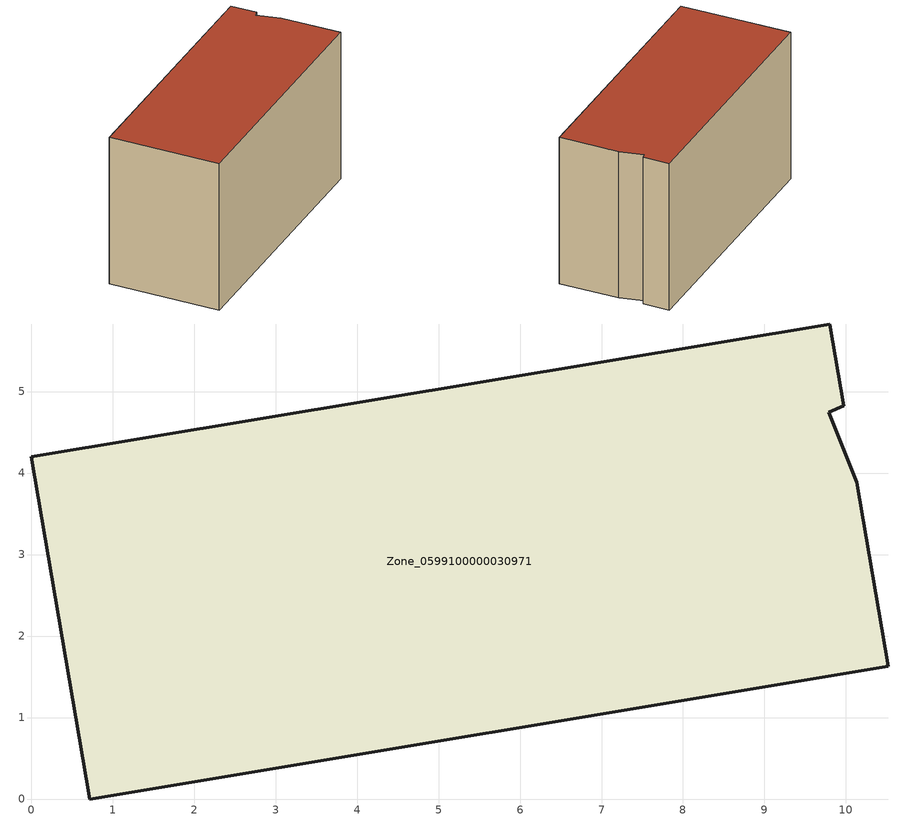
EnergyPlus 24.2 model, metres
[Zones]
Zone_0599100000030971
 floor ground (C_G): 9.79,4.75 10.13,3.89 10.52,1.63 0.72,0 0,4.2 9.8,5.83 9.97,4.83 z0
 wall outside (C_F): 0.72,0 10.52,1.63 10.13,3.89 9.79,4.75 9.97,4.83 9.8,5.83 0,4.2 0.72,0 z0:5.98
 roof outside (C_R): 9.97,4.83 9.8,5.83 0,4.2 0.72,0 10.52,1.63 10.13,3.89 9.79,4.75 z5.98
[BUILDING]
Pand.0599100000030971: North Axis=0; Terrain=City; Loads Convergence Tolerance Value=0.04; Temperature Convergence Tolerance Value=0.4; Solar Distribution=FullExterior; Maximum Number of Warmup Days=25; Minimum Number of Warmup Days=1
[Site:Location]
Rotterdam.The.Hague.AP_ZH_NLD Design_Conditions: Latitude=51.96; Longitude=4.45; Time Zone=1; Elevation=-4.5
[SITE:GROUNDTEMPERATURE:BUILDINGSURFACE]
18, 18, 18, 18, 18, 18, 18, 18, 18, 18, 18, 18
[MATERIAL] Thermal Absorptance=0.9; Solar Absorptance=0.7; Visible Absorptance=0.7
Name | Roughness | Thickness | Conductivity | Density | Specific Heat
G.TI.1946 | MediumSmooth | 0.15 | 1 | 540 | 1210
F.TI.1946 | Rough | 0.3 | 0.857143 | 1920 | 840
R.TI.1946 | MediumRough | 0.2 | 0.1 | 1500 | 1000
[CONSTRUCTION]
C_G: G.TI.1946
C_F: F.TI.1946
C_R: R.TI.1946
[ZONE]
Zone_0599100000030971: Type=1; Multiplier=1; Ceiling Height=Autocalculate; Volume=Autocalculate; Floor Area=autocalculate; Part of Total Floor Area=Yes
[ZONEINFILTRATION:DESIGNFLOWRATE]
Infil_Zone_0599100000030971: Zone or ZoneList or Space or SpaceList=Zone_0599100000030971; Schedule=AlwaysOn; Design Flow Rate Calculation Method=Flow/Area; Flow Rate per Floor Area=0.003; Constant Term Coefficient=1; Temperature Term Coefficient=0; Velocity Term Coefficient=0; Velocity Squared Term Coefficient=0
[HVACTEMPLATE:ZONE:IDEALLOADSAIRSYSTEM]
Zone_0599100000030971: Maximum Heating Supply Air Temperature=50; Minimum Cooling Supply Air Temperature=13; Maximum Heating Supply Air Humidity Ratio=0.0156; Minimum Cooling Supply Air Humidity Ratio=0.0077; Heating Limit=NoLimit; Cooling Limit=NoLimit; Dehumidification Control Type=ConstantSensibleHeatRatio; Cooling Sensible Heat Ratio=0.7; Dehumidification Setpoint=60; Humidification Control Type=None; Humidification Setpoint=30; Outdoor Air Method=None; Outdoor Air Flow Rate per Person=0.00944; Outdoor Air Flow Rate per Zone Floor Area=0; Outdoor Air Flow Rate per Zone=0; Demand Controlled Ventilation Type=None; Outdoor Air Economizer Type=NoEconomizer; Heat Recovery Type=None; Sensible Heat Recovery Effectiveness=0.7; Latent Heat Recovery Effectiveness=0.65
[ZONECONTROL:THERMOSTAT]
ThermostatControl_Zone_0599100000030971: Zone or ZoneList=Zone_0599100000030971; Control Type Schedule=DualSetpointControlType; Control 1=Thermostat_Zone_0599100000030971; Temperature Difference Between Cutout And Setpoint=0
[THERMOSTATSETPOINT:DUALSETPOINT]
Thermostat_Zone_0599100000030971: Heating Setpoint Temperature Schedule=HeatingSetpoint_Zone_0599100000030971; Cooling Setpoint Temperature Schedule=CoolingSetpoint_Zone_0599100000030971
[SCHEDULE:COMPACT]
HeatingSetpoint_Zone_0599100000030971: Through: 12/31, For: AllDays, Until: 24:00, 21
CoolingSetpoint_Zone_0599100000030971: Through: 12/31, For: AllDays, Until: 24:00, 24
DualSetpointControlType: Through: 12/31, For: AllDays, Until: 24:00, 4
AlwaysOn: Through: 12/31, For: AllDays, Until: 24:00, 1
